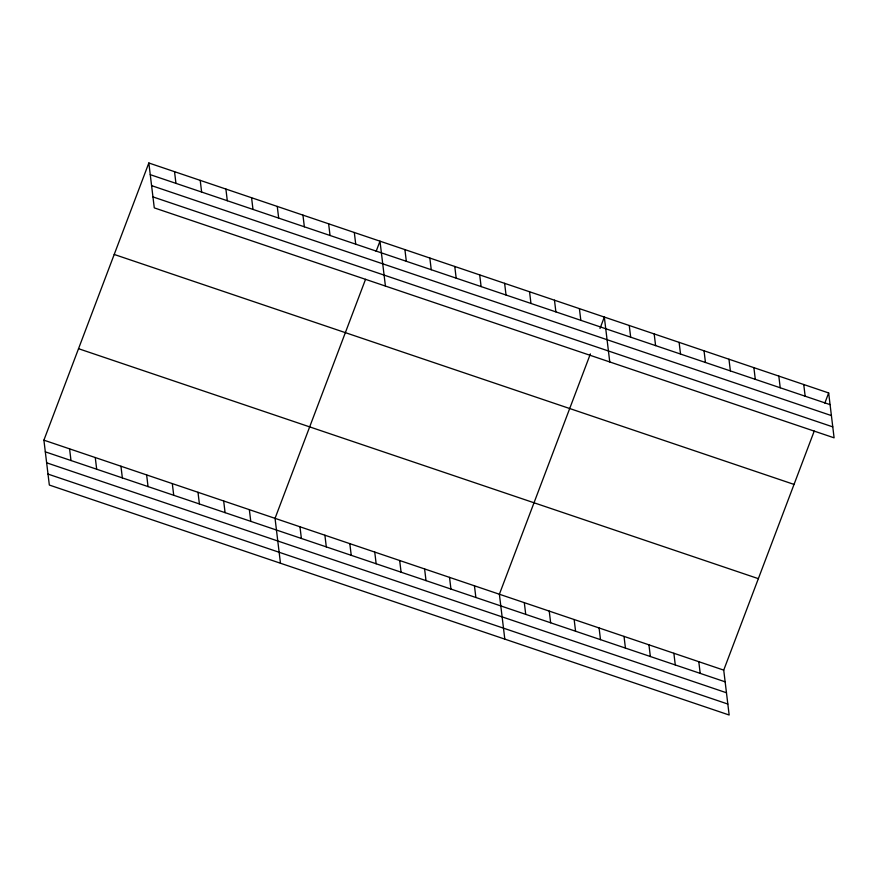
<?xml version="1.0" encoding="UTF-8"?>
<svg xmlns="http://www.w3.org/2000/svg" width="878" height="878" viewBox="0 0 878 878"><rect width="100%" height="100%" fill="white"/><g stroke="black" fill="none" stroke-linecap="round" stroke-linejoin="round"><path stroke-width="1.32" d="M814.235 431.065L723.724 670.123L729.157 715.01L49.333 485.051L43.9 440.163L148.843 162.99L828.667 392.949L834.1 437.837L154.276 207.877L148.843 162.99M365.555 279.292L275.044 518.349L280.466 563.237M376.135 251.338L379.987 241.176L385.42 286.063M590.378 353.911L499.384 594.241L504.806 639.118M600.003 328.504L604.327 317.068L609.76 361.945M824.826 403.112L828.667 392.949M150.259 174.667L830.083 404.637M151.587 185.631L831.411 415.59M152.959 196.913L832.772 426.873M114.217 254.455L794.041 484.415M78.537 348.698L758.351 578.657M43.9 440.163L723.724 670.123M45.316 451.841L725.129 681.811M46.644 462.805L726.457 692.764M48.005 474.087L727.829 704.046M803.743 384.52L805.159 396.197M778.819 376.091L780.224 387.769M753.884 367.652L755.299 379.34M728.96 359.223L730.375 370.9M704.035 350.794L705.451 362.471M679.111 342.365L680.527 354.043M698.789 661.694L700.205 673.371M654.187 333.925L655.592 345.614M673.865 653.265L675.281 664.942M629.252 325.497L630.667 337.174M648.941 644.825L650.357 656.514M624.017 636.396L625.432 648.074M579.403 308.639L580.819 320.316M599.092 627.968L600.497 639.645M554.479 300.199L555.884 311.877M574.157 619.539L575.573 631.216M529.544 291.77L530.96 303.448M549.233 611.099L550.649 622.787M504.62 283.342L506.035 295.019M524.309 602.67L525.724 614.348M479.695 274.902L481.111 286.59M454.771 266.473L456.176 278.15M474.449 585.813L475.865 597.49M429.836 258.044L431.252 269.722M449.525 577.373L450.941 589.05M404.912 249.615L406.327 261.293M424.601 568.944L426.017 580.621M399.677 560.515L401.081 572.193M354.306 232.494L355.722 244.172M374.741 552.075L376.157 563.764M328.624 223.802L330.04 235.48M349.817 543.647L351.233 555.324M302.943 215.121L304.359 226.798M324.893 535.218L326.309 546.895M277.261 206.429L278.677 218.106M299.969 526.789L301.384 538.466M251.58 197.737L252.985 209.425M225.898 189.055L227.303 200.733M249.352 509.668L250.768 521.345M200.217 180.363L201.622 192.052M223.671 500.976L225.086 512.653M174.535 171.682L175.94 183.359M197.989 492.295L199.405 503.972M172.307 483.602L173.723 495.28M146.626 474.91L148.042 486.599M120.944 466.229L122.36 477.906M95.263 457.537L96.679 469.225M69.581 448.856L70.997 460.533"/></g></svg>
